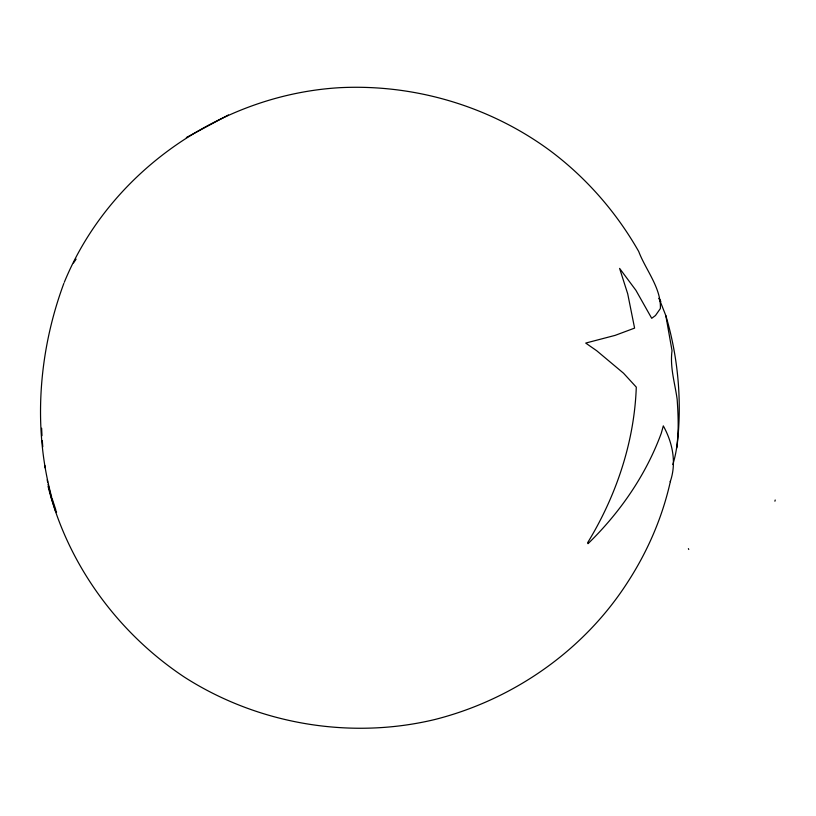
<?xml version="1.0" encoding="UTF-8"?>
<svg xmlns="http://www.w3.org/2000/svg" width="816" height="816" viewBox="0 0 816 816"><rect width="100%" height="100%" fill="white"/><g stroke="black" fill="none" stroke-linecap="round" stroke-linejoin="round"><path stroke-width="1.22" d="M51.734 497.362C32.62 427.553 38.801 350.992 63.852 283.397M64.291 282.295C109.466 171.89 221.034 94.656 339.711 87.689C414.446 83.905 489.671 106.172 549.974 150.583C586.194 177.623 616.376 212.221 638.714 251.491C645.66 269.902 661.358 288.099 660.358 308.55L655.462 315.537L651.709 318.311L635.899 290.282L619.599 268.393L627.728 293.882L634.593 328.114L615.182 335.356L585.704 343.077L596.68 350.717L623.516 373.198L636.286 387.131C634.369 442.099 616.162 496.026 587.581 542.803L588.02 543.68C619.925 512.601 645.884 475.177 661.286 433.214L663.316 425.891C672.547 442.547 676.648 462.437 670.497 480.93C662.572 516.865 647.822 551.075 627.83 581.941C584.011 650.444 513.254 699.72 434.622 719.569C349.901 739.857 257.866 724.159 184.538 677.209C117.851 632.981 67.585 564.254 48.083 486.418M676.811 447.913C682.298 403.604 678.504 358.387 665.815 315.578L658.971 298.228L660.838 301.522M774.914 501.208L775.2 500.004M672.812 464.539C679.442 443.557 678.637 421.036 677.158 399.35C674.914 383 669.814 367.394 672.027 350.686L665.815 315.578M670.222 481.715L670.497 480.93M73.511 262.966L76.102 259.131M228.429 114.964L186.344 137.547M688.398 548.607L688.755 549.484M56.161 510.979L56.569 512.193L55.447 510.938L51.479 498.372L48.103 484.388M52.071 498.413L55.794 509.837M47.644 482.123A160.15 55.498 -86.7 0 1 47.195 479.828M45.196 467.935A160.15 55.498 -86.7 0 1 44.849 465.477M42.779 446.842A160.15 55.498 -86.7 0 1 42.31 440.711M41.993 435.744A160.15 55.498 -86.7 0 1 41.647 428.216"/></g></svg>
